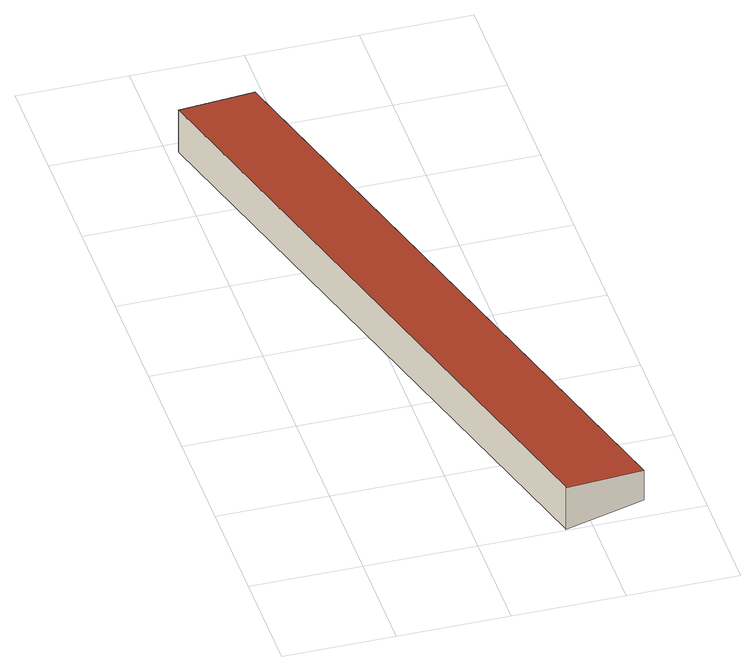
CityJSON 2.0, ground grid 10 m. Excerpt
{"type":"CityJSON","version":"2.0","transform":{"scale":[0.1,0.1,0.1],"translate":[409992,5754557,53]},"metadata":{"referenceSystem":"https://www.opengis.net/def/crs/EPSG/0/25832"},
"CityObjects":{
"building1":{"type":"Building","attributes":{"Gemeindeschluessel":"05515000","Geometrietyp2DReferenz":"3000","function":"31001_2000","roofType":"2100","measuredHeight":4.43},"geometry":[{"type":"Solid","lod":"2","boundaries":[[[[0,1,2,3]],[[4,5,1,0]],[[6,7,5,4]],[[8,9,7,6]],[[10,11,9,8]],[[3,2,11,10]],[[8,6,4,0,3,10]],[[1,5,7,9,11,2]]]],"semantics":{"surfaces":[{"type":"WallSurface"},{"type":"RoofSurface"},{"type":"GroundSurface"}],"values":[[0,0,0,0,0,0,1,2]]}}]}
},
"vertices":[
[10,589,49],[10,589,5],[10,588,5],[10,588,49],[83,611,36],[83,611,5],[251,22,36],[251,22,5],[177,1,49],[177,1,5],[177,2,49],[177,2,5]
]}
